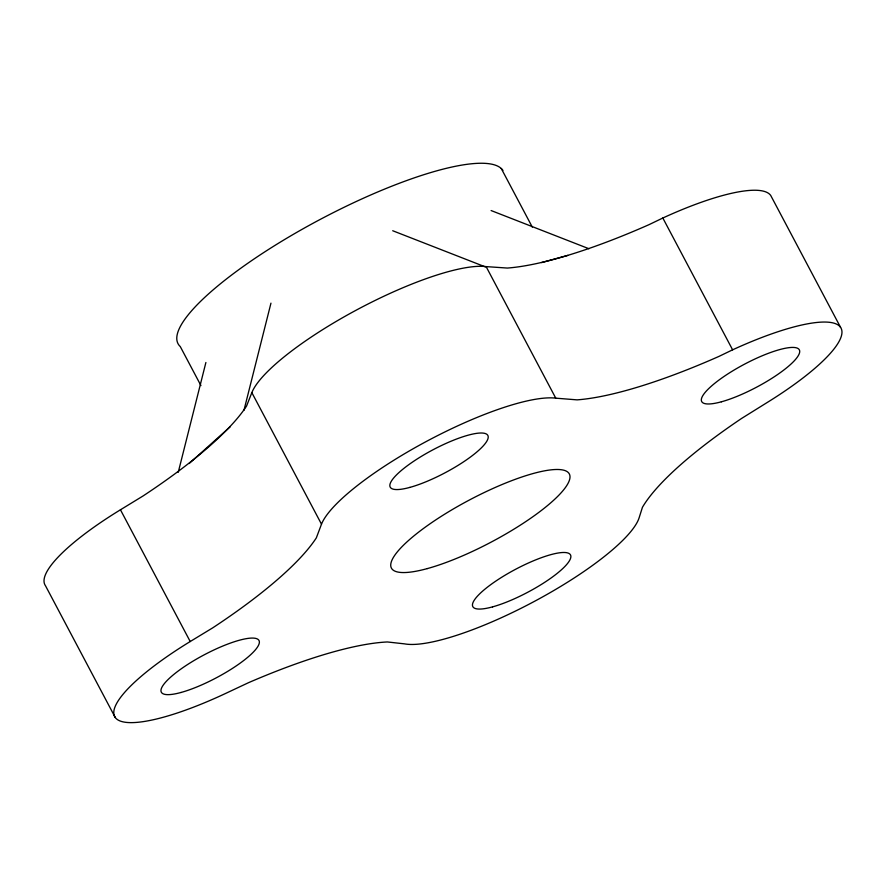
<?xml version="1.0" encoding="UTF-8"?>
<svg xmlns="http://www.w3.org/2000/svg" width="886" height="886" viewBox="0 0 886 886"><rect width="100%" height="100%" fill="white"/><g stroke="black" fill="none" stroke-linecap="round" stroke-linejoin="round"><path stroke-width="1.33" d="M178.241 472.304L205.895 362.485M243.971 410.284L270.961 303.145M840.559 327.344A137.939 32.439 -27.9 0 0 732.611 349.826L718.834 356.46A245.511 57.734 -27.9 0 1 577.129 399.863L555.766 398.168A139.091 32.704 -27.9 0 0 425.358 441.992A139.091 32.704 -27.9 0 0 321.496 524.18L316.346 537.846A245.511 57.734 -27.9 0 1 212.751 627.831L190.213 641.53A136.378 32.073 -27.9 0 0 115.246 717.494L45.485 585.735A136.378 32.073 -27.9 0 1 120.452 509.782L142.967 496.027A245.511 57.734 -27.9 0 0 246.563 406.032L251.845 392.631A139.091 32.704 -27.9 0 1 355.707 310.432A139.091 32.704 -27.9 0 1 486.115 266.608L507.335 268.059A245.511 57.734 -27.9 0 0 649.05 224.645L662.828 218.011A137.939 32.439 -27.9 0 1 770.765 195.54L840.559 327.344A137.939 32.439 -27.9 0 1 768.494 401.69L741.538 418.48A245.511 57.734 -27.9 0 0 642.45 507.268L639.138 517.745A137.873 32.417 -27.9 0 1 535.653 600.708A137.873 32.417 -27.9 0 1 404.647 643.878L387.381 641.962A245.511 57.734 -27.9 0 0 248.49 682.696L226.96 692.808A136.378 32.073 -27.9 0 1 115.246 717.494M189.205 463.511L230.294 426.687M541.567 262.599L567.871 255.378M491.11 210.547L588.935 248.733M392.708 230.737L485.384 266.907M662.828 218.011L732.611 349.826M501.266 168.506L532.287 227.082M486.115 266.608L555.766 398.168M251.845 392.631L321.496 524.18M200.934 385.609L180.257 346.548A184.133 43.303 -27.9 0 1 311.806 223.936A184.133 43.303 -27.9 0 1 502.938 170.444M120.452 509.782L190.213 641.53M409.886 487.389A55.242 12.991 -27.9 0 0 487.92 438.803A55.242 12.991 -27.9 0 0 419.244 457.674A55.242 12.991 -27.9 0 0 409.886 487.389M721.392 401.801A55.242 12.991 -27.9 0 0 799.416 353.215A55.242 12.991 -27.9 0 0 730.74 372.087A55.242 12.991 -27.9 0 0 721.392 401.801M492.55 606.877A55.242 12.991 -27.9 0 0 570.573 558.291A55.242 12.991 -27.9 0 0 501.897 577.151A55.242 12.991 -27.9 0 0 492.55 606.877M181.043 692.464A55.242 12.991 -27.9 0 0 259.077 643.878A55.242 12.991 -27.9 0 0 190.401 662.739A55.242 12.991 -27.9 0 0 181.043 692.464M427.274 568.602A100.661 23.7 -27.9 0 0 569.454 480.068A100.661 23.7 -27.9 0 0 444.307 514.412A100.661 23.7 -27.9 0 0 427.274 568.602"/></g></svg>
